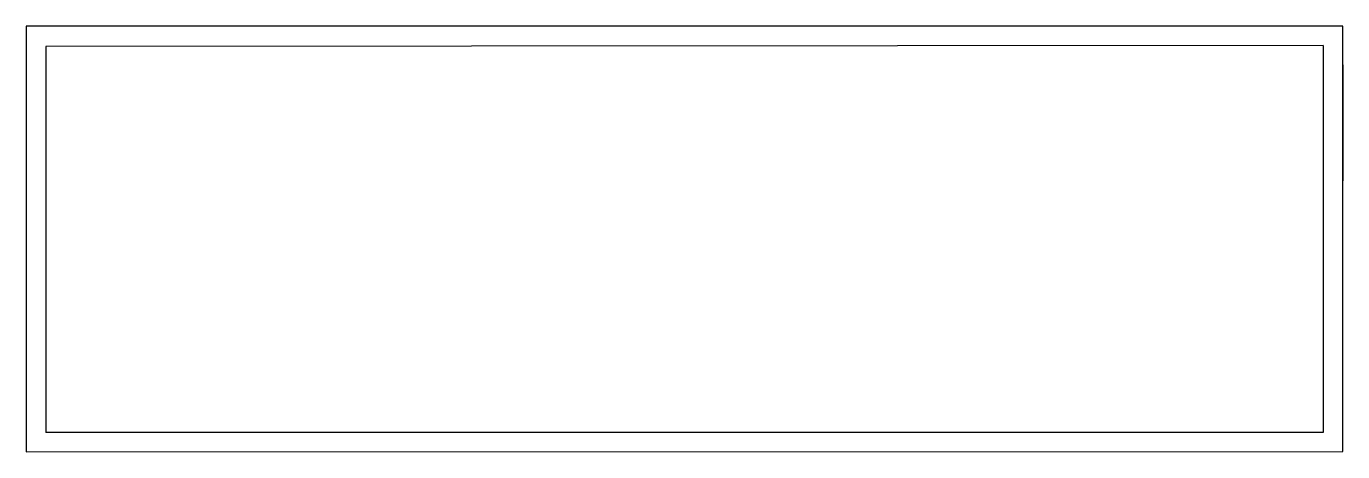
# Model space of a CAD drawing. Header units: inches. Extents: x 0 to 170, y 0 to 55.
import ezdxf

# ---------------------------------------------------------------- set-up
doc = ezdxf.new("R2010")
doc.units = ezdxf.units.IN
doc.header["$MEASUREMENT"] = 0

msp = doc.modelspace()

# ---------------------------------------------------------------- linework, layer by layer
for p, q in [((170, 55.03), (0, 55.03)), ((0, 55.03), (0, 0)), ((170, 0.03), (170, 55.03)), ((167.5, 52.53), (2.5, 52.4)), ((2.5, 52.4), (2.5, 2.5)), ((167.5, 52.53), (167.5, 2.5)), ((167.5, 2.5), (2.5, 2.5)), ((0, 0), (170, 0.03))]:
    msp.add_line(p, q)
at = {"extrusion": (-1, 0, 6.12323e-17)}
msp.add_circle((-42.53, 15, -170), 7.5, dxfattribs=at)

doc.saveas('drawing.dxf')
